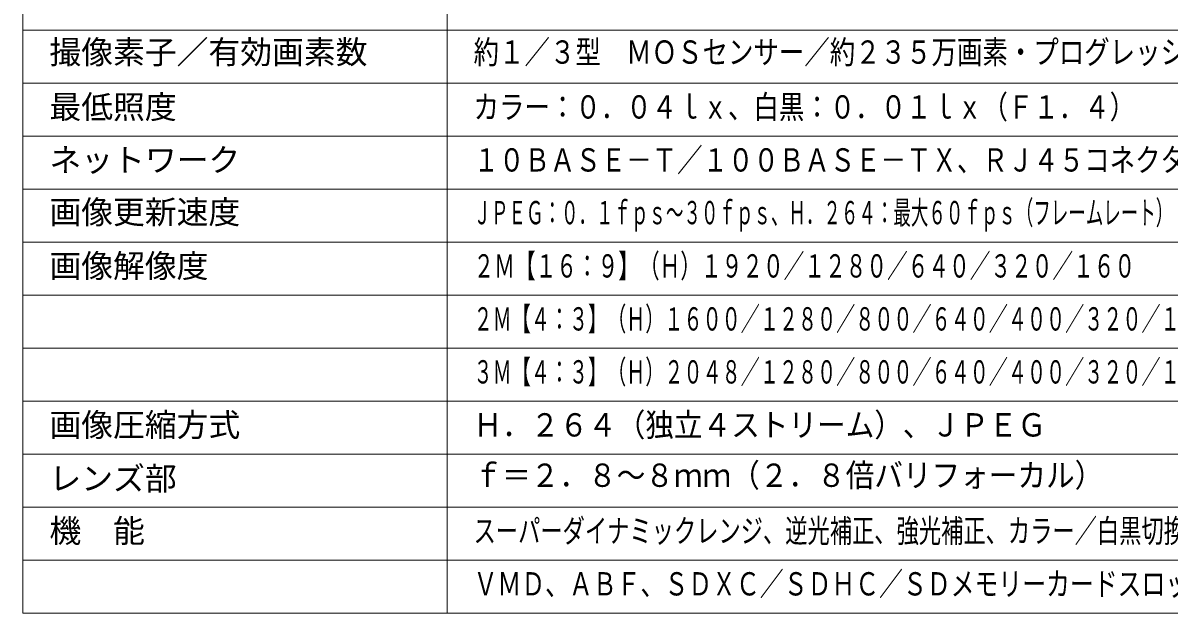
# Model space of a CAD drawing. Units: millimetres, scale not verified. Extents: x -65 to 105, y -57 to 178.
# Drawn here: x -62.5 to 45.6, y -56.5 to -0.8 of the extents above; entities that cross this region are included whole.
import ezdxf
from ezdxf.enums import TextEntityAlignment as Align

# ---------------------------------------------------------------- set-up
doc = ezdxf.new("R2010")
doc.units = ezdxf.units.MM
doc.header["$LTSCALE"] = 0.125
doc.layers.add('0-1_MOJI1', color=7, linetype='Continuous')
doc.layers.add('0-2_WAKU', color=1, linetype='Continuous', lineweight=18)
doc.styles.add('ＭＳ ゴシック', font='')
doc.styles.get('ＭＳ ゴシック').set_extended_font_data('MS Gothic')

msp = doc.modelspace()

# ---------------------------------------------------------------- linework, layer by layer
at = {"layer": '0-2_WAKU', "color": 4}
for p, q in [((-62.4976, 3.4933), (-62.4976, -56.5067)), ((-22.4976, 3.4933), (-22.4976, -56.5067)), ((62.5024, -56.5067), (-62.4976, -56.5067))]:
    msp.add_line(p, q, dxfattribs=at)
at = {"layer": '0-2_WAKU'}
for p, q in [((-62.4976, -1.5067), (62.5024, -1.5067)), ((-62.4976, -6.5067), (62.5024, -6.5067)), ((-62.4976, -11.5067), (62.5024, -11.5067)), ((-62.4976, -16.5067), (62.5024, -16.5067)), ((-62.4976, -21.5067), (62.5024, -21.5067)), ((-62.4976, -26.5067), (62.5024, -26.5067)), ((-62.4976, -31.5067), (62.5024, -31.5067)), ((-62.4976, -36.5067), (62.5024, -36.5067)), ((62.5024, -41.5067), (-62.4976, -41.5067)), ((62.5024, -46.5067), (-62.4976, -46.5067)), ((62.5024, -51.5067), (-62.4976, -51.5067))]:
    msp.add_line(p, q, dxfattribs=at)

# ---------------------------------------------------------------- texts
at = {"layer": '0-1_MOJI1', "style": 'ＭＳ ゴシック'}
for s, p in [('撮像素子／有効画素数', (-59.9976, -5.3324)), ('最低照度', (-59.9976, -10.5067)), ('ネットワーク', (-59.9976, -15.5067)), ('画像更新速度', (-59.9976, -20.4323)), ('画像解像度', (-59.9976, -25.5067)), ('画像圧縮方式', (-59.9976, -40.5067)), ('レンズ部', (-59.9976, -45.5611)), ('機\u3000能', (-59.9976, -50.5067))]:
    msp.add_text(s, height=2.199, dxfattribs=at).set_placement(p, align=Align.BOTTOM_LEFT)
for s, width, p in [('約１／３型\u3000ＭＯＳセンサー／約２３５万画素・プログレッシブ', 0.8, (-19.9976, -5.3324)), ('カラー：０．０４ｌｘ、白黒：０．０１ｌｘ（Ｆ１．４）', 0.8, (-19.9976, -10.5067)), ('１０ＢＡＳＥ－Ｔ／１００ＢＡＳＥ－ＴＸ、ＲＪ４５コネクター', 0.8, (-19.9976, -15.5067)), ('ＪＰＥＧ：０．１ｆｐｓ～３０ｆｐｓ、Ｈ．２６４：最大６０ｆｐｓ（フレームレート）', 0.55, (-19.9976, -20.48)), ('２Ｍ【１６：９】（Ｈ）１９２０／１２８０／６４０／３２０／１６０', 0.65, (-19.9976, -25.5067)), ('２Ｍ【４：３】（Ｈ）１６００／１２８０／８００／６４０／４００／３２０／１６０', 0.6, (-19.9976, -30.5067)), ('３Ｍ【４：３】（Ｈ）２０４８／１２８０／８００／６４０／４００／３２０／１６０', 0.6, (-19.9976, -35.5067)), ('Ｈ．２６４（独立４ストリーム）、ＪＰＥＧ', 0.9, (-19.9976, -40.5067)), ('ｆ＝２．８～８ｍｍ（２．８倍バリフォーカル）', 0.9, (-19.9976, -45.2582)), ('スーパーダイナミックレンジ、逆光補正、強光補正、カラー／白黒切換、', 0.7, (-19.9976, -50.5067)), ('ＶＭＤ、ＡＢＦ、ＳＤＸＣ／ＳＤＨＣ／ＳＤメモリーカードスロット', 0.75, (-19.9976, -55.5067))]:
    msp.add_text(s, height=2.199, dxfattribs=dict(at, width=width)).set_placement(p, align=Align.BOTTOM_LEFT)

doc.saveas('drawing.dxf')
